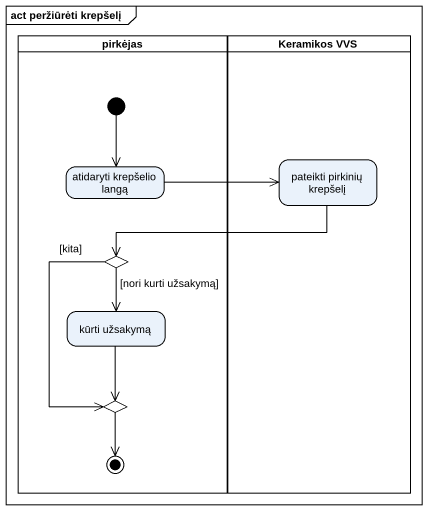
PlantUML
@startuml
mainframe act peržiūrėti krepšelį
hide empty description
state pirkėjas <<partition>> {
  state "atidaryti krepšelio langą" as atidaryti_krepšelio_langą
  state choice1 <<choice>>
  state "kūrti užsakymą" as kūrti_užsakymą
  state choice2 <<choice>>
  [*] --> atidaryti_krepšelio_langą
  choice2 --> [*]
}
state "Keramikos VVS" as Keramikos_VVS <<partition>> {
  state "pateikti pirkinių krepšelį" as pateikti_pirkinių_krepšelį
}
atidaryti_krepšelio_langą -right-> pateikti_pirkinių_krepšelį
pateikti_pirkinių_krepšelį -left-> choice1
choice1 --> kūrti_užsakymą : [nori kurti užsakymą]
choice1 --> choice2 : [kita]
kūrti_užsakymą --> choice2
@enduml
